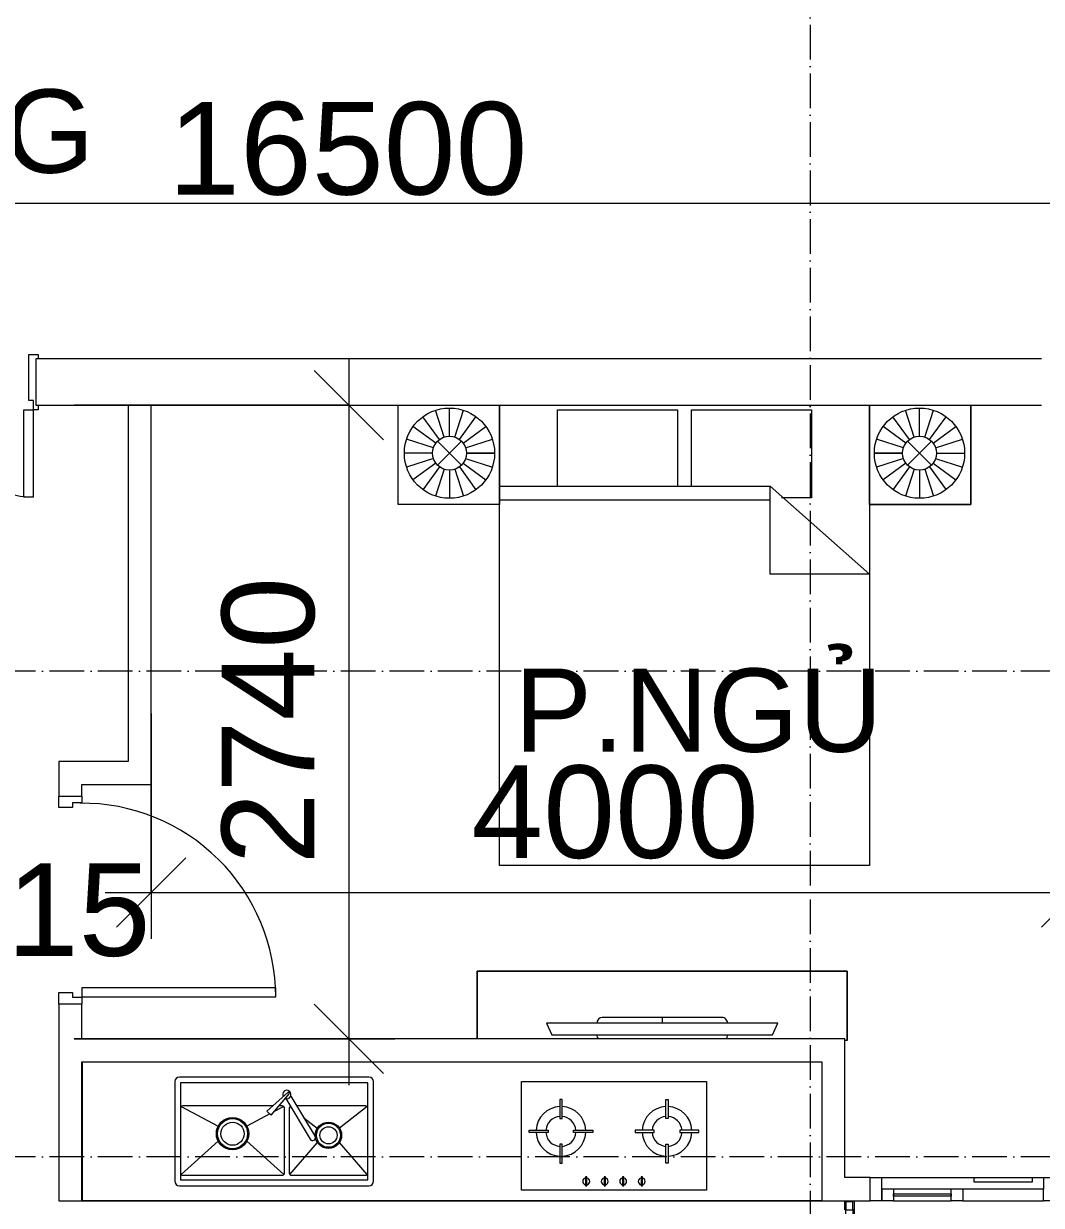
# Model space of a CAD drawing. Header units: millimetres. Extents: x -20144 to 122974, y -38328 to 48263.
# Drawn here: x 20048 to 24451, y 6140 to 11250 of the extents above; entities that cross this region are included whole.
import ezdxf

# ---------------------------------------------------------------- set-up
doc = ezdxf.new("R2010")
doc.units = ezdxf.units.MM
doc.linetypes.add('Grid Line', pattern=[4.2, 3, -0.6, 0, -0.6])
for name, color, linetype, lineweight in [('CHU', 181, 'Continuous', 5), ('CUA', 31, 'Continuous', 9), ('DIM', 1, 'Continuous', 5), ('DIM-200', 1, 'Continuous', 5), ('NET-CAT', 3, 'Continuous', 15), ('THIET BI', 44, 'Continuous', 5), ('TRUC', 225, 'Continuous', 5)]:
    doc.layers.add(name, color=color, linetype=linetype, lineweight=lineweight)
doc.styles.add('Arial_3', font='arial_0.ttf', dxfattribs={"height": 400})
doc.styles.add('Arial_4', font='arial_0.ttf', dxfattribs={"height": 360})
doc.styles.add('Arial_5', font='arial_0.ttf', dxfattribs={"height": 400})
doc.dimstyles.new('Diagonal_-_2mm_Arial', dxfattribs={"dimscale": 304.8, "dimtxt": 408.10376, "dimasz": 0.984252, "dimexe": 0.656168, "dimexo": 4.593176, "dimgap": 0.098425, "dimtad": 1, "dimdec": 0, "dimzin": 0, "dimdsep": 46, "dimtxsty": 'Arial_3', "dimblk1": 'OBLIQUE', "dimblk2": 'OBLIQUE', "dimsah": 1, "dimcen": 0.09, "dimdle": 0.656168, "dimazin": 0, "dimtfac": 1, "dimtdec": 4, "dimtix": 1, "dimtmove": 0, "dimatfit": 3, "dimfxl": 0, "dimtvp": 1, "dimtolj": 1, "dimtzin": 0, "dimlwd": 9, "dimlwe": 9, "dimarcsym": 0})

# ---------------------------------------------------------------- blocks, each defined once
blk = doc.blocks.new('X-GIUONG1 - X-GIUONG-1366091-MẶT BẰNG TẦNG 5 ĐẾN TẦNG 22')
at = {"layer": 'THIET BI'}
for p, q in [((-800, 2000), (800, 2000)), ((-800, 10), (-800, 2000)), ((-800, 10), (-800, 2000)), ((-800, 2000), (800, 2000)), ((800, 2000), (800, 10)), ((800, 2000), (800, 10)), ((-800, 740), (-370, 740)), ((-370, 360), (-800, 740)), ((-370, 740), (-370, 360)), ((-1239, 439), (-800, 439)), ((-1239, 10), (-1239, 439)), ((-1239, 439), (-1239, 10)), ((-800, 439), (-1239, 439)), ((-1016.6, 290.5), (-1016.6, 412.5)), ((-800, 439), (-800, 10)), ((-800, 10), (-800, 439)), ((-550, 410), (-420, 410)), ((-550, 30), (-550, 410)), ((-370, 420), (800, 420)), ((800, 439), (1239, 439)), ((800, 10), (800, 439)), ((800, 439), (1239, 439)), ((800, 10), (800, 439)), ((1016.6, 290.5), (1016.6, 412.5)), ((1239, 439), (1239, 10)), ((1239, 439), (1239, 10)), ((-1059.6, 276.6), (-1131.2, 375.2)), ((-1039.2, 287), (-1076.9, 402.9)), ((-993.9, 287), (-956.3, 402.9)), ((-973.5, 276.6), (-901.9, 375.2)), ((800, 360), (-370, 360)), ((-30, 360), (-30, 30)), ((30, 30), (30, 360)), ((550, 360), (550, 30)), ((973.5, 276.6), (901.9, 375.2)), ((993.9, 287), (956.3, 402.9)), ((1039.2, 287), (1076.9, 402.9)), ((1059.6, 276.6), (1131.2, 375.2)), ((-1075.8, 260.4), (-1174.4, 332.1)), ((-957.4, 260.4), (-858.7, 332.1)), ((957.4, 260.4), (858.7, 332.1)), ((1075.8, 260.4), (1174.4, 332.1)), ((-1086.1, 240), (-1202.1, 277.7)), ((-1068.3, 269.1), (-964.8, 165.6)), ((-1068.3, 165.6), (-964.8, 269.1)), ((-947, 240), (-831, 277.7)), ((947, 240), (831, 277.7)), ((1068.3, 269.1), (964.8, 165.6)), ((1068.3, 165.6), (964.8, 269.1)), ((1086.1, 240), (1202.1, 277.7)), ((-1089.7, 217.4), (-1211.7, 217.4)), ((-943.4, 217.4), (-821.4, 217.4)), ((-821.4, 217.4), (-943.4, 217.4)), ((943.4, 217.4), (821.4, 217.4)), ((821.4, 217.4), (943.4, 217.4)), ((1089.7, 217.4), (1211.7, 217.4)), ((-1086.1, 194.8), (-1202.1, 157.1)), ((-1075.8, 174.4), (-1174.4, 102.7)), ((-1059.6, 158.2), (-1131.2, 59.5)), ((-973.5, 158.2), (-901.9, 59.5)), ((-957.4, 174.4), (-858.7, 102.7)), ((-947, 194.8), (-831, 157.1)), ((947, 194.8), (831, 157.1)), ((957.4, 174.4), (858.7, 102.7)), ((973.5, 158.2), (901.9, 59.5)), ((1059.6, 158.2), (1131.2, 59.5)), ((1075.8, 174.4), (1174.4, 102.7)), ((1086.1, 194.8), (1202.1, 157.1)), ((-1039.2, 147.8), (-1076.9, 31.8)), ((-1016.6, 144.2), (-1016.6, 22.2)), ((-993.9, 147.8), (-956.3, 31.8)), ((993.9, 147.8), (956.3, 31.8)), ((1016.6, 144.2), (1016.6, 22.2)), ((1039.2, 147.8), (1076.9, 31.8)), ((-30, 30), (-550, 30)), ((550, 30), (30, 30))]:
    blk.add_line(p, q, dxfattribs=at)
for centre, radius in [((-1016.6, 217.4), 195.1), ((1016.6, 217.4), 195.1), ((-1016.6, 217.4), 73.2), ((1016.6, 217.4), 73.2)]:
    blk.add_circle(centre, radius, dxfattribs=at)
blk = doc.blocks.new('X-BEP - X-BEP-1366093-MẶT BẰNG TẦNG 5 ĐẾN TẦNG 22')
at = {"layer": 'THIET BI'}
for p, q in [((10, 600), (3208.6, 600)), ((3208.6, 600), (10, 600)), ((3208.6, 600), (3208.6, 0)), ((3208.6, 0), (3208.6, 600)), ((508.6, 84.6), (508.6, 554.6)), ((508.6, 554.6), (1308.6, 554.6)), ((785.7, 536), (785.7, 496.7)), ((791.5, 536), (785.7, 536)), ((791.5, 496.7), (791.5, 536)), ((865.7, 536), (865.7, 496.7)), ((871.5, 536), (865.7, 536)), ((871.5, 496.7), (871.5, 536)), ((945.7, 536), (945.7, 496.7)), ((951.5, 536), (945.7, 536)), ((951.5, 496.7), (951.5, 536)), ((1025.7, 536), (1025.7, 496.7)), ((1031.5, 536), (1025.7, 536)), ((1031.5, 496.7), (1031.5, 536)), ((1308.6, 554.6), (1308.6, 84.6)), ((1948.6, 515), (1948.6, 85)), ((2788.6, 535), (1968.6, 535)), ((2808.6, 85), (2808.6, 515)), ((785.7, 496.7), (791.5, 496.7)), ((865.7, 496.7), (871.5, 496.7)), ((945.7, 496.7), (951.5, 496.7)), ((1025.7, 496.7), (1031.5, 496.7)), ((1973.6, 510), (1973.6, 90)), ((2783.6, 510), (1973.6, 510)), ((1976.5, 487.1), (2095.7, 347.8)), ((2303.6, 490), (1983.6, 490)), ((2310.7, 487.1), (2191.6, 347.8)), ((2313.6, 200), (2313.6, 480)), ((2333.6, 480), (2333.6, 200)), ((2336.5, 487.1), (2496.4, 342)), ((2773.6, 490), (2343.6, 490)), ((2780.7, 487.1), (2620.9, 342)), ((2783.6, 90), (2783.6, 510)), ((2783.6, 200), (2783.6, 480)), ((674.1, 437.5), (684.1, 437.5)), ((674.1, 355), (674.1, 437.5)), ((684.1, 437.5), (684.1, 355)), ((1133.1, 437.5), (1133.1, 355)), ((1143.1, 437.5), (1133.1, 437.5)), ((1143.1, 355), (1143.1, 437.5)), ((684.1, 355), (674.1, 355)), ((1133.1, 355), (1143.1, 355)), ((2305.8, 147.7), (2201.1, 322)), ((2328.1, 158.1), (2222.5, 333.8)), ((624.1, 305), (541.6, 305)), ((541.6, 305), (541.6, 295)), ((541.6, 295), (624.1, 295)), ((624.1, 295), (624.1, 305)), ((734.2, 305), (734.2, 295)), ((816.6, 305), (734.2, 305)), ((734.2, 295), (816.6, 295)), ((816.6, 295), (816.6, 305)), ((1000.6, 305), (1083.1, 305)), ((1000.6, 295), (1000.6, 305)), ((1083.1, 295), (1000.6, 295)), ((1083.1, 305), (1083.1, 295)), ((1193.1, 305), (1275.6, 305)), ((1193.1, 295), (1193.1, 305)), ((1275.6, 295), (1193.1, 295)), ((1275.6, 305), (1275.6, 295)), ((1976.5, 192.9), (2095.4, 286.6)), ((2249.8, 241), (2191.8, 286.6)), ((2396.7, 224.6), (2496.7, 277.4)), ((2780.7, 192.9), (2620.5, 277.4)), ((674.1, 245), (684.1, 245)), ((674.1, 162.5), (674.1, 245)), ((684.1, 245), (684.1, 162.5)), ((1133.1, 245), (1133.1, 162.5)), ((1143.1, 245), (1133.1, 245)), ((1143.1, 162.5), (1143.1, 245)), ((2390.9, 230.2), (2311.5, 136.1)), ((2318, 130.2), (2409.5, 212.3)), ((2336.5, 192.9), (2377.9, 214.7)), ((2409.5, 212.3), (2390.9, 230.2)), ((684.1, 162.5), (674.1, 162.5)), ((1133.1, 162.5), (1143.1, 162.5)), ((1983.6, 190), (2280.4, 190)), ((2310.7, 192.9), (2304, 198.2)), ((2343.6, 190), (2357, 190)), ((2384.6, 190), (2773.6, 190)), ((1308.6, 84.6), (508.6, 84.6)), ((1968.6, 65), (2788.6, 65)), ((1973.6, 90), (2783.6, 90))]:
    blk.add_line(p, q, dxfattribs=at)
for centre, radius in [((2143.6, 317), 57), ((2143.6, 317), 52), ((2558.6, 310), 70), ((2558.6, 310), 65), ((2558.6, 310), 50), ((2143.6, 317), 37)]:
    blk.add_circle(centre, radius, dxfattribs=at)
for centre, radius, start, end in [((788.6, 516.3), 14.9, 101.2431, 258.7569), ((788.6, 516.3), 14.9, 281.2431, 78.7569), ((868.6, 516.3), 14.9, 101.2431, 258.7569), ((868.6, 516.3), 14.9, 281.2431, 78.7569), ((948.6, 516.3), 14.9, 101.2431, 258.7569), ((948.6, 516.3), 14.9, 281.2431, 78.7569), ((1028.6, 516.3), 14.9, 101.2431, 258.7569), ((1028.6, 516.3), 14.9, 281.2431, 78.7569), ((1968.6, 515), 20, 90, 180), ((2788.6, 515), 20, 0, 90), ((1983.6, 480), 10, 90, 180), ((2303.6, 480), 10, 0, 90), ((2343.6, 480), 10, 90, 180), ((2773.6, 480), 10, 0, 90), ((679.1, 300), 107.5, 92.6659, 177.3341), ((679.1, 300), 65, 94.4117, 175.5883), ((679.1, 300), 107.5, 2.6659, 87.3341), ((679.1, 300), 65, 4.4117, 85.5883), ((1138.1, 300), 107.5, 92.6659, 177.3341), ((1138.1, 300), 65, 94.4117, 175.5883), ((1138.1, 300), 107.5, 2.6659, 87.3341), ((1138.1, 300), 65, 4.4117, 85.5883), ((2211.9, 327.7), 12.2, 30.1499, 207.9558), ((679.1, 300), 107.5, 182.6659, 267.3341), ((679.1, 300), 65, 184.4117, 265.5883), ((679.1, 300), 65, 274.4117, 355.5883), ((679.1, 300), 107.5, 272.6659, 357.3341), ((1138.1, 300), 107.5, 182.6659, 267.3341), ((1138.1, 300), 65, 184.4117, 265.5883), ((1138.1, 300), 65, 274.4117, 355.5883), ((1138.1, 300), 107.5, 272.6659, 357.3341), ((1983.6, 200), 10, 180, 270), ((2323.6, 140.5), 18.1, 70.4931, 29.3908), ((2303.6, 200), 10, 297.589, 0), ((2343.6, 200), 10, 180, 270), ((2773.6, 200), 10, 270, 0), ((2318.5, 137.3), 7.15, 189.8458, 265.6026), ((1968.6, 85), 20, 180, 270), ((2788.6, 85), 20, 270, 360)]:
    blk.add_arc(centre, radius, start, end, dxfattribs=at)
blk = doc.blocks.new('X-TV1 - X-TV 3-1366097-MẶT BẰNG TẦNG 5 ĐẾN TẦNG 22')
at = {"layer": 'THIET BI'}
for p, q in [((0, 0), (10, 0)), ((0, -300), (0, 0)), ((0, 0), (0, -300)), ((322.5, -25), (300, -75)), ((1277.5, -25), (322.5, -25)), ((1300, -75), (1277.5, -25)), ((1600, -7.7), (1600, -300)), ((1600, -300), (1600, -7.7)), ((300, -75), (1300, -75)), ((540, -100), (1060, -100)), ((800, -100), (800, -75)), ((1600, -300), (0, -300)), ((0, -300), (1600, -300))]:
    blk.add_line(p, q, dxfattribs=at)
for centre, start_param, end_param in [((540, -25), 0.802982, 1.570796), ((1060, -25), 4.712389, 5.480203), ((540, -75), 1.570796, 3.141593), ((1060, -75), 3.141593, 4.712389)]:
    blk.add_ellipse(centre, major_axis=(0, 25), ratio=0.9, start_param=start_param, end_param=end_param, dxfattribs=at)
blk = doc.blocks.new('CUA PHONG NGU - Type 1-1365695-MẶT BẰNG TẦNG 5 ĐẾN TẦNG 22')
at = {"layer": 'CUA', "lineweight": 5}
for p, q in [((-348.5, -52.3), (-348.5, 47.7)), ((-348.5, 47.7), (-298.5, 47.7)), ((-298.5, 47.7), (-298.5, -11.3)), ((501.5, 47.7), (551.5, 47.7)), ((501.5, -11.3), (501.5, 47.7)), ((551.5, 47.7), (551.5, -52.3)), ((-318.5, -11.3), (-318.5, -52.3)), ((-298.5, -11.3), (-318.5, -11.3)), ((521.5, -11.3), (501.5, -11.3)), ((521.5, -52.3), (521.5, -11.3)), ((-318.5, -52.3), (-348.5, -52.3)), ((551.5, -52.3), (521.5, -52.3))]:
    blk.add_line(p, q, dxfattribs=at)
at = {"layer": 'CUA'}
for p, q in [((-277.5, -52.3), (-317.5, -52.3)), ((-317.5, -52.3), (-317.5, -890.3)), ((-277.5, -890.3), (-277.5, -52.3)), ((-317.5, -890.3), (-277.5, -890.3))]:
    blk.add_line(p, q, dxfattribs=at)
at = {"layer": 'CUA', "lineweight": 5}
blk.add_arc((-317.5, -52.3), 838, 270, 0.5, dxfattribs=at)
blk = doc.blocks.new('CUA VAO CAN HO - Type 1-1365711-MẶT BẰNG TẦNG 5 ĐẾN TẦNG 22')
at = {"layer": 'CUA', "lineweight": 5}
for p, q in [((-508.5, 97.7), (-508.5, 117.7)), ((-508.5, 117.7), (-468.5, 117.7)), ((-468.5, 117.7), (-468.5, -81.3)), ((671.5, 117.7), (711.5, 117.7)), ((671.5, -81.3), (671.5, 117.7)), ((711.5, 117.7), (711.5, 97.7)), ((-498.5, 97.7), (-508.5, 97.7)), ((-498.5, -102.3), (-498.5, 97.7)), ((701.5, 97.7), (701.5, -102.3)), ((711.5, 97.7), (701.5, 97.7)), ((-488.5, -81.3), (-488.5, -122.3)), ((-468.5, -81.3), (-488.5, -81.3)), ((691.5, -81.3), (671.5, -81.3)), ((691.5, -122.3), (691.5, -81.3)), ((-508.5, -102.3), (-498.5, -102.3)), ((-508.5, -122.3), (-508.5, -102.3)), ((-488.5, -122.3), (-508.5, -122.3)), ((711.5, -122.3), (691.5, -122.3)), ((701.5, -102.3), (711.5, -102.3)), ((711.5, -102.3), (711.5, -122.3))]:
    blk.add_line(p, q, dxfattribs=at)
at = {"layer": 'CUA'}
for p, q in [((-447.5, -122.3), (-487.5, -122.3)), ((-487.5, -122.3), (-487.5, -922.3)), ((-447.5, -922.3), (-447.5, -122.3)), ((650.5, -122.3), (690.5, -122.3)), ((650.5, -499.3), (650.5, -122.3)), ((690.5, -122.3), (690.5, -499.3)), ((690.5, -499.3), (650.5, -499.3)), ((-487.5, -922.3), (-447.5, -922.3))]:
    blk.add_line(p, q, dxfattribs=at)
at = {"layer": 'CUA', "lineweight": 5}
for centre, radius, start, end in [((-487.5, -122.3), 800, 270, 0.5), ((690.5, -122.3), 377, 179.5, 270)]:
    blk.add_arc(centre, radius, start, end, dxfattribs=at)
blk = doc.blocks.new('X-PHONG NGU 1 - X-PHONG NGU 850-1366102-MẶT BẰNG TẦNG 5 ĐẾN TẦNG 22')
at = {"layer": 'CUA'}
for p, q in [((-400, -50), (-400, 50)), ((-400, 50), (-350, 50)), ((-350, 50), (50, 50)), ((-350, 0), (-350, 50)), ((350, 0), (-350, 0)), ((-350, -50), (-350, 0)), ((-350, 0), (-350, -50)), ((-300, 0), (-300, -50)), ((-50, -50), (-50, 0)), ((0, 0), (0, -50)), ((50, 50), (300, 50)), ((50, 30), (50, 50)), ((300, 30), (50, 30)), ((300, 50), (300, 30)), ((300, 50), (350, 50)), ((350, 50), (350, 0)), ((350, 50), (400, 50)), ((400, 50), (400, -50)), ((-350, -50), (-400, -50)), ((-300, -50), (-350, -50)), ((-300, -30), (-300, -20)), ((-300, -20), (-50, -20)), ((-50, -30), (-300, -30)), ((-300, -50), (-50, -50)), ((-300, -50), (-50, -50)), ((-50, -20), (-50, -30)), ((0, -50), (-50, -50)), ((0, -50), (350, -50)), ((350, -50), (350, 0)), ((400, -50), (350, -50))]:
    blk.add_line(p, q, dxfattribs=at)
blk = doc.blocks.new('CUA SAN PHOI LUA1 - CUA SAN PHOI LUA 800-V59-MẶT BẰNG TẦNG 5 ĐẾN TẦNG 22')
at = {"layer": 'CUA'}
for p, q in [((-400, 90), (-360, 90)), ((-400, 50), (-400, 90)), ((-395, 85), (-395, 55)), ((-360, 85), (-395, 85)), ((-395, 55), (-360, 55)), ((-360, 90), (-360, 85)), ((-360, 90), (960, 90)), ((-360, 85), (-260, 85)), ((-360, 55), (-360, 85)), ((-260, 55), (-360, 55)), ((-360, 55), (-360, 50)), ((-260, 85), (-260, 55)), ((300, 85), (-260, 85)), ((-260, 75), (300, 75)), ((-260, 65), (-260, 75)), ((300, 65), (-260, 65)), ((-260, 55), (300, 55)), ((300, 85), (400, 85)), ((300, 55), (300, 85)), ((300, 75), (300, 65)), ((400, 55), (300, 55)), ((400, 85), (400, 55)), ((960, 85), (400, 85)), ((400, 55), (960, 55)), ((960, 90), (1000, 90)), ((960, 85), (960, 90)), ((995, 85), (960, 85)), ((960, 55), (995, 55)), ((960, 50), (960, 55)), ((995, 55), (995, 85)), ((1000, 90), (1000, 50)), ((-360, 50), (-400, 50)), ((1000, 50), (960, 50))]:
    blk.add_line(p, q, dxfattribs=at)
blk = doc.blocks.new('DIMBLOCK51-MẶT BẰNG TẦNG 5 ĐẾN TẦNG 22')
at = {"layer": 'DIM-200', "lineweight": 9, "transparency": 16777216}
for p, q in [((20600.5, 8267.4), (20600.5, 7292.9)), ((20600.5, 7492.9), (20600.5, 8267.4)), ((24600.5, 7796.3), (24600.5, 7292.9)), ((24600.5, 7492.9), (24600.5, 7796.3)), ((20600.5, 7492.9), (20750.5, 7642.9)), ((24600.5, 7492.9), (24750.5, 7642.9)), ((20400.5, 7492.9), (24800.5, 7492.9)), ((20600.5, 7492.9), (20450.5, 7342.9)), ((24600.5, 7492.9), (24450.5, 7342.9))]:
    blk.add_line(p, q, dxfattribs=at)
at = {"layer": 'DIM-200', "color": 0, "lineweight": 9, "transparency": 16777216, "insert": (21985.2, 8042.2), "char_height": 400, "width": 1476.708, "attachment_point": 1, "line_spacing_factor": 0.941778, "style": 'Arial_3'}
blk.add_mtext('4000', dxfattribs=at)
blk = doc.blocks.new('_Oblique')
at = {"color": 0, "linetype": 'ByBlock', "lineweight": -2}
blk.add_line((-0.5, -0.5), (0.5, 0.5), dxfattribs=at)
blk = doc.blocks.new('DIMBLOCK52-MẶT BẰNG TẦNG 5 ĐẾN TẦNG 22')
at = {"layer": 'DIM-200', "lineweight": 9, "transparency": 16777216}
for p, q in [((21454.5, 9799.9), (21454.5, 6659.9)), ((21454.5, 9599.9), (21304.5, 9749.9)), ((20266.6, 9599.9), (21654.5, 9599.9)), ((21454.5, 9599.9), (20266.6, 9599.9)), ((21454.5, 9599.9), (21604.5, 9449.9)), ((21454.5, 6859.9), (21304.5, 7009.9)), ((20266.6, 6859.9), (21654.5, 6859.9)), ((21454.5, 6859.9), (20266.6, 6859.9)), ((21454.5, 6859.9), (21604.5, 6709.9))]:
    blk.add_line(p, q, dxfattribs=at)
at = {"layer": 'DIM-200', "color": 0, "lineweight": 9, "transparency": 16777216, "insert": (20905.2, 7614.6), "char_height": 400, "width": 1476.708, "attachment_point": 1, "rotation": 90, "line_spacing_factor": 0.941778, "style": 'Arial_3'}
blk.add_mtext('2740', dxfattribs=at)
blk = doc.blocks.new('DIMBLOCK63-MẶT BẰNG TẦNG 5 ĐẾN TẦNG 22')
at = {"layer": 'Defpoints', "color": 0, "transparency": 16777216}
for p in [(29700.5, 10473.8), (13200.5, 9799.9), (29700.5, 9799.9)]:
    blk.add_point(p, dxfattribs=at)
at = {"layer": 'DIM', "color": 0, "lineweight": 9, "transparency": 16777216}
for p, q in [((13200.5, 11199.9), (13200.5, 10673.8)), ((29700.5, 11199.9), (29700.5, 10673.8)), ((13000.5, 10473.8), (29900.5, 10473.8))]:
    blk.add_line(p, q, dxfattribs=at)
at = {"layer": 'DIM', "color": 0, "lineweight": 9, "transparency": 16777216, "xscale": 300, "yscale": 300, "zscale": 300, "rotation": 180}
blk.add_blockref('_Oblique', (13200.5, 10473.8), dxfattribs=at)
at = {"layer": 'DIM', "color": 0, "lineweight": 9, "transparency": 16777216, "xscale": 300, "yscale": 300, "zscale": 300}
blk.add_blockref('_Oblique', (29700.5, 10473.8), dxfattribs=at)
at = {"layer": 'DIM', "color": 0, "lineweight": 9, "transparency": 16777216, "insert": (21450.5, 10708), "char_height": 400, "attachment_point": 5, "style": 'Arial_3'}
blk.add_mtext('\\A1;16500', dxfattribs=at)

msp = doc.modelspace()

# ---------------------------------------------------------------- linework, layer by layer
at = {"layer": 'NET-CAT'}
for p, q in [((24450.5, 9799.9), (20100.5, 9799.9)), ((20100.5, 9799.9), (20100.5, 9599.9)), ((20100.5, 9599.9), (20500.5, 9599.9)), ((20500.5, 9599.9), (20500.5, 8059.9)), ((20600.5, 9599.9), (24450.5, 9599.9)), ((20600.5, 7959.9), (20600.5, 9599.9)), ((20500.5, 8059.9), (20200.5, 8059.9)), ((20200.5, 8059.9), (20200.5, 7909.9)), ((20300.5, 7959.9), (20600.5, 7959.9)), ((20300.5, 7909.9), (20300.5, 7959.9)), ((20200.5, 7909.9), (20300.5, 7909.9)), ((20200.5, 7009.9), (20200.5, 6159.9)), ((20300.5, 7009.9), (20200.5, 7009.9)), ((20300.5, 6859.9), (20300.5, 7009.9)), ((23600.5, 6859.9), (20300.5, 6859.9)), ((23600.5, 6259.9), (23600.5, 6859.9)), ((20300.5, 6159.9), (20300.5, 6759.9)), ((20300.5, 6759.9), (23500.5, 6759.9)), ((23500.5, 6759.9), (23500.5, 6159.9)), ((23710.5, 6259.9), (23600.5, 6259.9)), ((20200.5, 6159.9), (20300.5, 6159.9)), ((23500.5, 6159.9), (23600.5, 6159.9)), ((23600.5, 6159.9), (23710.5, 6159.9))]:
    msp.add_line(p, q, dxfattribs=at)
at = {"layer": 'TRUC', "linetype": 'Grid Line', "ltscale": 50}
for p, q in [((23450.5, 43599.9), (23450.5, -4500.1)), ((43000.5, 8449.9), (-14407, 8449.9)), ((43000.5, 6349.9), (-12092.4, 6349.9))]:
    msp.add_line(p, q, dxfattribs=at)

# ---------------------------------------------------------------- block references
at = {"layer": 'CUA'}
for name, p in [('CUA VAO CAN HO - Type 1-1365711-MẶT BẰNG TẦNG 5 ĐẾN TẦNG 22', (19399.1, 9702.2)), ('X-PHONG NGU 1 - X-PHONG NGU 850-1366102-MẶT BẰNG TẦNG 5 ĐẾN TẦNG 22', (24110.5, 6209.9))]:
    msp.add_blockref(name, p, dxfattribs=at)
for name, p, rotation in [('CUA PHONG NGU - Type 1-1365695-MẶT BẰNG TẦNG 5 ĐẾN TẦNG 22', (20248.3, 7358.5), 90.00000000000006), ('CUA SAN PHOI LUA1 - CUA SAN PHOI LUA 800-V59-MẶT BẰNG TẦNG 5 ĐẾN TẦNG 22', (23550.5, 5759.9), 269.9999999999993)]:
    msp.add_blockref(name, p, dxfattribs=dict(at, rotation=rotation))
at = {"layer": 'THIET BI', "rotation": 180}
for name, p in [('X-GIUONG1 - X-GIUONG-1366091-MẶT BẰNG TẦNG 5 ĐẾN TẦNG 22', (22906.9, 9609.9)), ('X-TV1 - X-TV 3-1366097-MẶT BẰNG TẦNG 5 ĐẾN TẦNG 22', (23610.5, 6852.2)), ('X-BEP - X-BEP-1366093-MẶT BẰNG TẦNG 5 ĐẾN TẦNG 22', (23510.5, 6759.9))]:
    msp.add_blockref(name, p, dxfattribs=at)

# ---------------------------------------------------------------- texts
at = {"layer": 'CHU', "color": 7, "line_spacing_factor": 0.936439}
for s, insert, char_height, width, attachment_point, style in [('\\pt2540.0016,5079.9996,7620.0012,10159.9992,12700.0008,15239.9988,17780.0004,20319.9984,22860,25400.0016,27939.9996,30480.0012,33019.9992,35560.0008,38099.9988,40640.0004,43179.9984,45720,48260.0016,50799.9996,53340.0012,55879.9992,58420.0008,60959.9988,63500.0004,66039.9984,68580,71120.0016,73659.9996,76200.0012,78739.9992,81280.0008;HÀNH LANG', (17419.8, 10965.2), 360, 2926.98, 1, 'Arial_4'), ('\\pt2540.0016,5079.9996,7620.0012,10159.9992,12700.0008,15239.9988,17780.0004,20319.9984,22860,25400.0016,27939.9996,30480.0012,33019.9992,35560.0008,38099.9988,40640.0004,43179.9984,45720,48260.0016,50799.9996,53340.0012,55879.9992,58420.0008,60959.9988,63500.0004,66039.9984,68580,71120.0016,73659.9996,76200.0012,78739.9992,81280.0008;P.NGỦ', (23763.9, 8461.2), 360, 1577.62, 3, 'Arial_4'), ('\\pt2540,5080,7620,10160,12700,15240,17780,20320,22860,25400,27940,30480,33020,35560,38100,40640,43180,45720,48260,50800,53340,55880,58420,60960,63500,66040,68580,71120,73660,76200,78740,81280;CH5-15', (20597.5, 7618.8), 400, 1977.58, 3, 'Arial_5')]:
    msp.add_mtext(s, dxfattribs=dict(at, insert=insert, char_height=char_height, width=width, attachment_point=attachment_point, style=style))

# ---------------------------------------------------------------- dimensions: what is measured, and where the dimension line sits
at = {"layer": 'DIM', "lineweight": 9}
for base, p1, p2, override, picture, middle in [((29700.5, 10473.8), (13200.5, 9799.9), (29700.5, 9799.9), {"dimpost": '<>', "dimfxl": 16515.441511}, 'DIMBLOCK63-MẶT BẰNG TẦNG 5 ĐẾN TẦNG 22', (21450.5, 10708)), ((24600.5, 7492.9), (20600.5, 9667.4), (24600.5, 9196.3), {"dimpost": '<>', "dimfxl": 4027.646739}, 'DIMBLOCK51-MẶT BẰNG TẦNG 5 ĐẾN TẦNG 22', (22600.5, 7727.1))]:
    dim = msp.add_linear_dim(base=base, p1=p1, p2=p2, dimstyle='Diagonal_-_2mm_Arial', override=override, dxfattribs=at)
    dim.commit()
    dim.dimension.update_dxf_attribs({"geometry": picture, "text_midpoint": middle})
dim = msp.add_linear_dim(base=(21454.5, 6859.9), p1=(21666.6, 9599.9), p2=(21666.6, 6859.9), angle=90, dimstyle='Diagonal_-_2mm_Arial', override={"dimpost": '<>', "dimfxl": 2740}, dxfattribs=at)
dim.commit()
dim.dimension.update_dxf_attribs({"geometry": 'DIMBLOCK52-MẶT BẰNG TẦNG 5 ĐẾN TẦNG 22', "text_midpoint": (21220.2, 8229.9)})

doc.saveas('drawing.dxf')
